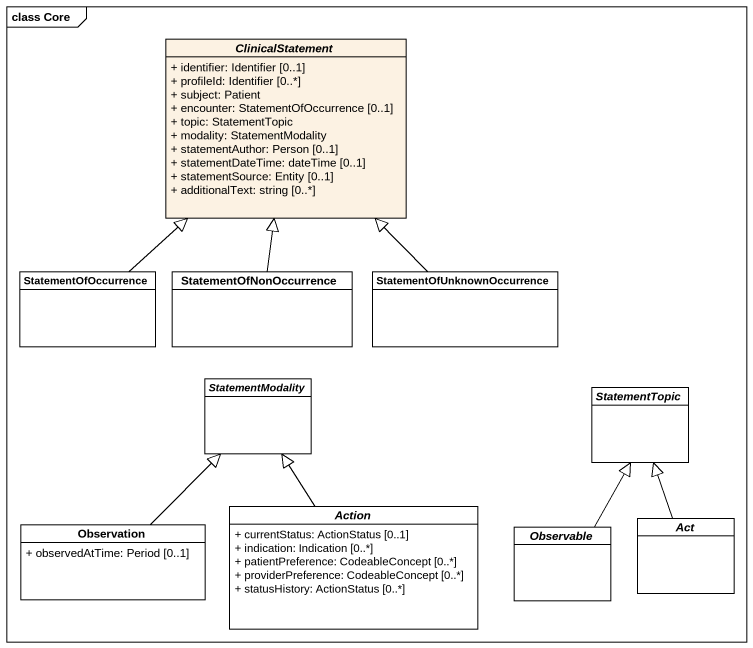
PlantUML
@startuml
mainframe class Core
hide circle
hide empty members
skinparam classAttributeIconSize 0
abstract class ClinicalStatement #FCF2E3 {
  + identifier: Identifier [0..1]
  + profileId: Identifier [0..*]
  + subject: Patient
  + encounter: StatementOfOccurrence [0..1]
  + topic: StatementTopic
  + modality: StatementModality
  + statementAuthor: Person [0..1]
  + statementDateTime: dateTime [0..1]
  + statementSource: Entity [0..1]
  + additionalText: string [0..*]
}
class StatementOfOccurrence
class StatementOfNonOccurrence
class StatementOfUnknownOccurrence
abstract class StatementModality
abstract class StatementTopic
class Observation {
  + observedAtTime: Period [0..1]
}
abstract class "Action" as Action_ {
  + currentStatus: ActionStatus [0..1]
  + indication: Indication [0..*]
  + patientPreference: CodeableConcept [0..*]
  + providerPreference: CodeableConcept [0..*]
  + statusHistory: ActionStatus [0..*]
}
abstract class Observable
abstract class Act
StatementOfOccurrence -up-|> ClinicalStatement
StatementOfNonOccurrence -up-|> ClinicalStatement
StatementOfUnknownOccurrence -up-|> ClinicalStatement
Observation -up-|> StatementModality
Action_ -up-|> StatementModality
Observable -up-|> StatementTopic
Act -up-|> StatementTopic
@enduml
